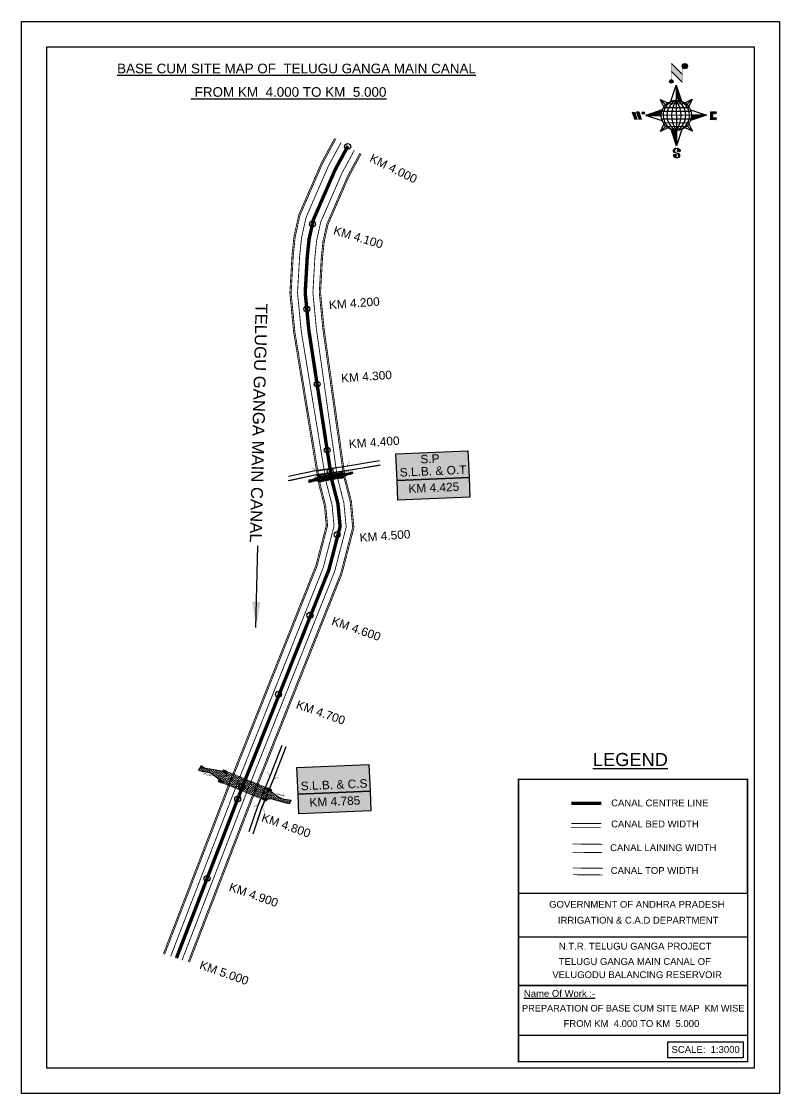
# Model space of a CAD drawing. Header units: inches. Extents: x 254958 to 255849, y 1736901 to 1738161.
import ezdxf

# ---------------------------------------------------------------- set-up
doc = ezdxf.new("R2010")
doc.units = ezdxf.units.IN
doc.header["$MEASUREMENT"] = 0
doc.header["$PDMODE"] = 32
doc.header["$PDSIZE"] = 7
doc.linetypes.add('ACAD_ISO02W100', pattern=[15, 12, -3])
for name, color, linetype in [('AQUADUCT', 1, 'Continuous'), ('bed with', 5, 'Continuous'), ('bord', 1, 'Continuous'), ('cahnige', 7, 'Continuous'), ('canal', 1, 'Continuous'), ('CARTTRACK', 30, 'ACAD_ISO02W100'), ('chainage', 7, 'Continuous'), ('FRAME 025', 7, 'Continuous'), ('laying', 4, 'Continuous'), ('lining', 4, 'Continuous'), ('ROAD', 6, 'Continuous'), ('SLB', 11, 'Continuous'), ('STREAM', 4, 'Continuous'), ('Stu coo', 3, 'Continuous'), ('TEXT', 7, 'Continuous'), ('top of bund', 1, 'Continuous'), ('UT', 173, 'ACAD_ISO02W100'), ('V', 6, 'Continuous'), ('ZSTU', 7, 'Continuous')]:
    doc.layers.add(name, color=color, linetype=linetype)
doc.styles.add('5mm', font='times.ttf', dxfattribs={"height": 3})
doc.styles.get("Standard").update_dxf_attribs({"font": 'arial.ttf'})
doc.dimstyles.get("Standard").update_dxf_attribs({"dimtxt": 0.18, "dimasz": 0.18, "dimexe": 0.18, "dimexo": 0.0625, "dimgap": 0.09, "dimtad": 0, "dimtih": 1, "dimtoh": 1, "dimdec": 4, "dimzin": 0, "dimdsep": 46, "dimtxsty": 'Standard', "dimcen": 0.09, "dimadec": 0, "dimazin": 0, "dimtfac": 1, "dimtdec": 4, "dimtofl": 0, "dimtmove": 0, "dimatfit": 3, "dimfxl": 0, "dimtolj": 1, "dimtzin": 0, "dimarcsym": 0})
pattern_1 = [(228.0128, (-362214.3310220317, -1526288.492507028), (-7.999998232158162, -9.000001341607247), [0.134536, -13.319088]), (184.9697, (-362214.4210220316, -1526288.592507028), (12.00000105151764, 0.9999913070070519), [0.230868, -22.855925]), (132.5104, (-362214.6510220316, -1526288.612507028), (9.999990718346812, -11.0000086738712), [0.162788, -16.116032]), (267.2737, (-362215.0410220316, -1526288.862507028), (0.9999960177271904, 20.00000029497347), [0.210238, -20.813558]), (292.8337, (-362215.0510220316, -1526289.072507028), (-5.00000990543714, 11.99999641177778), [0.206155, -20.409373]), (357.2737, (-362214.9710220316, -1526289.262507028), (-20.00000029497347, 0.9999960177271915), [0.210238, -20.813558]), (37.6942, (-362214.7610220317, -1526289.272507028), (-13.00000734561798, -9.99999040516053), [0.278029, -27.524849]), (72.2553, (-362214.5410220316, -1526289.102507028), (7.000010762705409, 21.99999623123919), [0.262488, -25.986321]), (121.4296, (-362214.4610220316, -1526288.852507028), (-8.000008234176365, 12.99999503649257), [0.21095, -20.884073]), (175.2364, (-362214.5710220317, -1526288.672507028), (11.00000094631958, -0.9999915326612605), [0.2408319999999999, -11.80076299999999]), (222.3974, (-362214.8110220316, -1526288.652507028), (-12.00000735107323, -10.99999208201412), [0.311448, -30.833375]), (138.8141, (-362214.0510220316, -1526288.872507028), (-7.000002946805715, 5.999997313342756), [0.106301, -10.523844]), (171.4692, (-362214.1310220317, -1526288.802507028), (12.99999828481513, -2.00000791003979), [0.2022369999999999, -20.02151099999998]), (225, (-362214.3310220317, -1526288.772507028), (-1.110223024625157e-16, -1.000000309448952), [0.141421, -1.272792]), (203.1986, (-362214.4010220316, -1526288.652507028), (4.999999730667075, 2.000001325264854), [0.076158, -7.539615]), (291.8014, (-362214.4710220316, -1526288.682507028), (-0.9999999105006487, 3.00000027301077), [0.107703, -5.277462]), (30.9638, (-362214.4310220316, -1526288.782507028), (2.999998022287998, 2.000002483540733), [0.1749289999999999, -5.656022999999996]), (161.5651, (-362214.2810220316, -1526288.692507028), (2.000000434592962, -0.9999984032227077), [0.126491, -3.035787]), (16.38950000000001, (-362215.0510220316, -1526288.682507028), (10.00000219841196, 2.99999270981797), [0.1772, -17.542845]), (70.3462, (-362214.8810220317, -1526288.632507028), (-3.999995247371745, -11.00000213560622), [0.148661, -14.717408]), (293.1986, (-362214.2810220316, -1526288.492507028), (-2.000001325264854, 4.999999730667075), [0.152315, -7.463458]), (343.6105, (-362214.2210220316, -1526288.632507028), (-10.00000219841196, 2.999992709817974), [0.1771999999999999, -17.54284499999998]), (339.444, (-362215.0510220316, -1526289.302507028), (-5.000001844542423, 1.999995996421584), [0.17088, -8.373124]), (294.7751, (-362214.8910220317, -1526289.362507028), (-4.99999218924517, 11.00000342183912), [0.1431779999999999, -14.17464299999999]), (66.80140000000002, (-362214.2710220316, -1526289.492507028), (2.000001325264855, 4.999999730667075), [0.152315, -7.463458]), (17.35400000000001, (-362214.2110220316, -1526289.352507028), (-13.00000201909683, -3.999994502259118), [0.167631, -16.59542399999999]), (69.444, (-362214.7610220317, -1526289.492507028), (-1.999995996421587, -5.000001844542422), [0.08544, -8.458563999999999]), (101.3098999999999, (-362214.3310220317, -1526289.492507028), (-0.9999976321616053, 4.000000752230952), [0.05098999999999999, -5.048028999999998]), (165.9638, (-362214.3410220316, -1526289.442507028), (3.00000054598974, -0.9999980573612457), [0.206155, -3.91695]), (186.009, (-362214.5410220316, -1526289.392507028), (9.99999975090604, 0.9999993174818415), [0.19105, -18.913923]), (303.6901, (-362214.4310220316, -1526288.872507028), (-1.000001334507191, 1.99999955777116), [0.144222, -3.461329]), (353.1572, (-362214.3510220316, -1526288.992507028), (16.99999936547855, -2.000007997924761), [0.251794, -24.927563]), (60.94540000000001, (-362214.1010220316, -1526289.022507028), (-4.000000027199279, -7.000000384569686), [0.102956, -10.192674]), (90, (-362214.0510220316, -1526288.932507028), (-0.9999999999999999, 1), [0.06, -0.94]), (120.2564, (-362214.5610220316, -1526289.362507028), (3.999994886802694, -7.000002455854734), [0.138924, -13.75352]), (48.01279999999999, (-362214.6310220317, -1526289.242507028), (7.99999823215816, 9.000001341607248), [0.269072, -13.184552]), (0, (-362214.4510220317, -1526289.042507028), (1, 1), [0.26, -0.74]), (325.3048, (-362214.1910220316, -1526289.042507028), (-9.999994258987526, 7.000008609594458), [0.158114, -15.653274]), (254.0546, (-362214.0610220316, -1526289.132507028), (-0.9999998892963811, -4.000000126652151), [0.145602, -7.134508]), (207.646, (-362214.1010220316, -1526289.272507028), (-18.99999580717959, -10.00000771316918), [0.237065, -23.469474]), (175.4261, (-362214.3110220316, -1526289.382507028), (-13.00000055831213, 0.999994801161084), [0.2507989999999997, -24.82907399999998])]
pattern_2 = [(0, (-362215.0510220316, -1526289.492507028), (1.25, 1.25), [1.25, -1.25])]
pattern_3 = [(228.0128, (-362243.1753484617, -1526336.432974194), (-7.999998232158162, -9.000001341607247), [0.134536, -13.319088]), (184.9697, (-362243.2653484617, -1526336.532974194), (12.00000105151764, 0.9999913070070519), [0.230868, -22.855925]), (132.5104, (-362243.4953484617, -1526336.552974194), (9.999990718346812, -11.0000086738712), [0.162788, -16.116032]), (267.2737, (-362243.8853484617, -1526336.802974194), (0.9999960177271904, 20.00000029497347), [0.210238, -20.813558]), (292.8337, (-362243.8953484617, -1526337.012974194), (-5.00000990543714, 11.99999641177778), [0.206155, -20.409373]), (357.2737, (-362243.8153484617, -1526337.202974194), (-20.00000029497347, 0.9999960177271915), [0.210238, -20.813558]), (37.6942, (-362243.6053484617, -1526337.212974194), (-13.00000734561798, -9.99999040516053), [0.278029, -27.524849]), (72.2553, (-362243.3853484617, -1526337.042974194), (7.000010762705409, 21.99999623123919), [0.262488, -25.986321]), (121.4296, (-362243.3053484617, -1526336.792974194), (-8.000008234176365, 12.99999503649257), [0.21095, -20.884073]), (175.2364, (-362243.4153484617, -1526336.612974194), (11.00000094631958, -0.9999915326612605), [0.2408319999999999, -11.80076299999999]), (222.3974, (-362243.6553484617, -1526336.592974194), (-12.00000735107323, -10.99999208201412), [0.311448, -30.833375]), (138.8141, (-362242.8953484617, -1526336.812974194), (-7.000002946805715, 5.999997313342756), [0.106301, -10.523844]), (171.4692, (-362242.9753484617, -1526336.742974194), (12.99999828481513, -2.00000791003979), [0.2022369999999998, -20.02151099999998]), (225, (-362243.1753484617, -1526336.712974194), (-1.110223024625157e-16, -1.000000309448952), [0.141421, -1.272792]), (203.1986, (-362243.2453484617, -1526336.592974194), (4.999999730667075, 2.000001325264854), [0.076158, -7.539615]), (291.8014, (-362243.3153484617, -1526336.622974194), (-0.9999999105006487, 3.00000027301077), [0.107703, -5.277462]), (30.9638, (-362243.2753484617, -1526336.722974194), (2.999998022287998, 2.000002483540733), [0.1749289999999998, -5.656022999999995]), (161.5651, (-362243.1253484617, -1526336.632974194), (2.000000434592962, -0.9999984032227077), [0.126491, -3.035787]), (16.38950000000001, (-362243.8953484617, -1526336.622974194), (10.00000219841196, 2.99999270981797), [0.1772, -17.542845]), (70.3462, (-362243.7253484617, -1526336.572974194), (-3.999995247371745, -11.00000213560622), [0.148661, -14.717408]), (293.1986, (-362243.1253484617, -1526336.432974194), (-2.000001325264854, 4.999999730667075), [0.152315, -7.463458]), (343.6105, (-362243.0653484617, -1526336.572974194), (-10.00000219841196, 2.999992709817974), [0.1771999999999998, -17.54284499999998]), (339.444, (-362243.8953484617, -1526337.242974194), (-5.000001844542423, 1.999995996421584), [0.17088, -8.373124]), (294.7751, (-362243.7353484617, -1526337.302974194), (-4.99999218924517, 11.00000342183912), [0.1431779999999998, -14.17464299999999]), (66.80140000000002, (-362243.1153484617, -1526337.432974194), (2.000001325264855, 4.999999730667075), [0.152315, -7.463458]), (17.35400000000001, (-362243.0553484617, -1526337.292974194), (-13.00000201909683, -3.999994502259118), [0.167631, -16.59542399999999]), (69.444, (-362243.6053484617, -1526337.432974194), (-1.999995996421587, -5.000001844542422), [0.08544, -8.458563999999999]), (101.3098999999999, (-362243.1753484617, -1526337.432974194), (-0.9999976321616053, 4.000000752230952), [0.05098999999999998, -5.048028999999997]), (165.9638, (-362243.1853484617, -1526337.382974194), (3.00000054598974, -0.9999980573612457), [0.206155, -3.91695]), (186.009, (-362243.3853484617, -1526337.332974194), (9.99999975090604, 0.9999993174818415), [0.19105, -18.913923]), (303.6901, (-362243.2753484617, -1526336.812974194), (-1.000001334507191, 1.99999955777116), [0.144222, -3.461329]), (353.1572, (-362243.1953484617, -1526336.932974194), (16.99999936547855, -2.000007997924761), [0.251794, -24.927563]), (60.94540000000001, (-362242.9453484617, -1526336.962974194), (-4.000000027199279, -7.000000384569686), [0.102956, -10.192674]), (90, (-362242.8953484617, -1526336.872974194), (-0.9999999999999999, 1), [0.06, -0.94]), (120.2564, (-362243.4053484617, -1526337.302974194), (3.999994886802694, -7.000002455854734), [0.138924, -13.75352]), (48.01279999999999, (-362243.4753484617, -1526337.182974194), (7.99999823215816, 9.000001341607248), [0.269072, -13.184552]), (0, (-362243.2953484617, -1526336.982974194), (1, 1), [0.26, -0.74]), (325.3048, (-362243.0353484617, -1526336.982974194), (-9.999994258987526, 7.000008609594458), [0.158114, -15.653274]), (254.0546, (-362242.9053484617, -1526337.072974194), (-0.9999998892963811, -4.000000126652151), [0.145602, -7.134508]), (207.646, (-362242.9453484617, -1526337.212974194), (-18.99999580717959, -10.00000771316918), [0.237065, -23.469474]), (175.4261, (-362243.1553484617, -1526337.322974194), (-13.00000055831213, 0.999994801161084), [0.2507989999999997, -24.82907399999998])]
pattern_4 = [(267.2971131487395, (-8720374.9383359, 50637915.13839893), (10.53672553373347, -0.4974314379093613), [])]
pattern_5 = [(357.2971131487395, (-8720374.9383359, 50637915.13839893), (0.4974314379093601, 10.53672553373348), [])]

# ---------------------------------------------------------------- blocks, each defined once
blk = doc.blocks.new('FGDFGDFG6YURT')
at = {"layer": 'ROAD', "color": 1, "linetype": 'Continuous', "lineweight": 25}
for points in [[(386103.5284786596, 1482907.418250796, 0), (386134.4943898718, 1482913.048692988, 0), (386162.3338302057, 1482917.432879298, 0), (386187.03831635, 1482923.149040827, 0)], [(386104.349895274, 1482907.665549859, 0), (386135.2697901193, 1482913.287625029, 0), (386163.2020570702, 1482917.686429777, 0), (386188.0436620642, 1482923.434318075, 0)], [(386104.2356023123, 1482903.529261708, 0), (386135.1554971575, 1482909.151336877, 0), (386163.0877641085, 1482913.550141626, 0), (386187.9293691025, 1482919.298029924, 0)]]:
    blk.add_polyline3d(points, dxfattribs=at)
at = {"layer": 'SLB'}
for points, const_width in [([(386161.8187230226, 1482917.900765421), (386162.1664906862, 1482917.940232523), (386164.805117545, 1482921.997725382)], 0.2999999999999999), ([(386134.5918138346, 1482913.396780385), (386134.2422434629, 1482913.414116911), (386130.6310287907, 1482916.63665141)], 0.2999999999999999), ([(386134.5918138346, 1482913.396780385), (386148.2388681522, 1482915.445660189), (386161.8187230226, 1482917.900765421)], 0.4999999999999999), ([(386161.8783264555, 1482914.051226821), (386148.298471585, 1482911.59612159), (386134.7979053175, 1482908.736976533)], 0.4999999999999999), ([(386161.9926194173, 1482918.187514973), (386148.4127645467, 1482915.732409741), (386134.9121982792, 1482912.873264684)], 0.4999999999999999), ([(386161.8783264555, 1482914.051226821), (386162.2282584353, 1482914.044326869), (386165.9340047213, 1482910.930961412)], 0.2999999999999999), ([(386134.7979053175, 1482908.736976533), (386134.4514698859, 1482908.687151922), (386131.9350661394, 1482904.552746017)], 0.2999999999999999)]:
    blk.add_lwpolyline(points, dxfattribs=dict(at, const_width=const_width))
blk = doc.blocks.new('A$C377B10CC')
at = {"layer": 'STREAM'}
h = blk.add_hatch(dxfattribs=at)
h.set_pattern_fill('DASH', color=256, scale=10, style=0)
h.set_pattern_definition(pattern_2)
h.paths.add_polyline_path([(-21.08494824264198, 10.39821502007544), (-19.27474394725869, 14.9729934823699), (-16.18663339636989, 21.24998857849248), (-13.84395335207229, 26.14394057728347), (-11.82073506258894, 30.82506799115799), (-15.86717164155561, 33.27204399043694), (-17.46448041551048, 29.0164390646387), (-18.42280644358834, 24.86724643129855), (-21.40440999745624, 19.97332610306328), (-25.23789181862958, 15.71772117726505), (-29.9438456458156, 11.73286320897751), (-32.55258794897789, 7.397025274472546), (-28.05102203169388, 4.507492972305098), (-23.61509535066327, 1.521298239562105), (-21.08650298323482, 5.72392365569249)])
h = blk.add_hatch(dxfattribs=at)
h.set_pattern_fill('DASH', color=256, scale=10, style=0)
h.set_pattern_definition(pattern_2)
h.paths.add_polyline_path([(-60.19243563445735, -34.66217618575828), (-53.98690071125707, -38.64547753962713), (-47.9096301992253, -42.73659862830805), (-22.26358327601338, -0.1118046867195504), (-28.38064794772072, 4.006105192238503), (-34.54584827913632, 7.963515976456129)])
h = blk.add_hatch(dxfattribs=at)
h.set_pattern_fill('DASH', color=256, scale=10, style=0)
h.set_pattern_definition(pattern_2)
h.paths.add_polyline_path([(-57.74663512443659, -50.484279576689), (-52.45942178077529, -46.41916892677546), (-49.88059994621258, -42.13306005246427), (-54.31652662728474, -39.14686531969357), (-58.81809254456867, -36.25733301752601), (-61.3969143789727, -40.54344189167021), (-63.59385741560255, -47.48107765731402), (-64.76519743772232, -50.56640072958572), (-67.96923356887419, -60.27215190371499), (-69.88594486127842, -62.93188914703207), (-71.69620839302661, -64.63413745141588), (-67.43681705632478, -68.35777592635714), (-64.88112301792717, -63.03830143949018), (-63.28387348033723, -57.93158819666134), (-61.89957870042419, -54.84626512438989), (-59.45039165910562, -52.18652788107279)])
at = {"layer": 'UT', "ltscale": 0.2}
h = blk.add_hatch(dxfattribs=at)
h.set_pattern_fill('GRAVEL', color=256, style=0)
h.set_pattern_definition(pattern_1)
h.paths.add_polyline_path([(-34.2363896589959, 8.477849041344596), (-32.55258794897789, 7.397025274472544), (-29.9438456458156, 11.73286320897751), (-31.65756782452809, 12.7639579155948)])
h = blk.add_hatch(dxfattribs=at)
h.set_pattern_fill('GRAVEL', color=256, style=0)
h.set_pattern_definition(pattern_1)
h.paths.add_polyline_path([(-23.61509535066326, 1.521298239562115), (-21.95385443983832, 0.4029774884693321), (-19.37278080452233, 4.692828949075191), (-21.08650298323482, 5.723923655692487)])
h = blk.add_hatch(dxfattribs=at)
h.set_pattern_fill('GRAVEL', color=256, style=0)
h.set_pattern_definition(pattern_3)
h.paths.add_polyline_path([(-58.81809254409745, -36.25733301672153), (-60.50189425464487, -35.17650925088674), (-63.08071608917089, -39.46261812490411), (-61.39691437908914, -40.54344189190306)])
h = blk.add_hatch(dxfattribs=at)
h.set_pattern_fill('GRAVEL', color=256, style=0)
h.set_pattern_definition(pattern_3)
h.paths.add_polyline_path([(-48.21710723458091, -43.24763821694069), (-49.9308294133516, -42.21654351055622), (-52.45942178071709, -46.41916892677546), (-50.7981808698969, -47.53748967801221)])
at = {"layer": 'STREAM'}
for points in [[(-29.9438456458156, 11.73286320897751), (-25.23789181862958, 15.71772117726505), (-21.40440999745624, 19.9733261030633), (-18.42280644358834, 24.86724643129855), (-17.46448041551048, 29.01643906463869), (-15.86717164155561, 33.27204399043694), (-11.82073506258894, 30.82506799115799), (-13.84395335207228, 26.1439405772835), (-16.18663339636987, 21.24998857849278), (-19.27474394725868, 14.97299348236993), (-21.08494824264199, 10.39821502007544), (-21.08650298323482, 5.723923655692488)], [(-61.39691437897272, -40.54344189167023), (-63.59385741560254, -47.48107765731402), (-64.76519743772224, -50.56640072958544), (-67.96923356887419, -60.27215190371498), (-69.8859448612784, -62.93188914703205), (-71.69620839302661, -64.63413745141588), (-67.4368170563248, -68.35777592635714), (-64.88112301792717, -63.03830143949017), (-63.28387348033721, -57.93158819666132), (-61.89957870042417, -54.8462651243899), (-59.45039165910566, -52.18652788107283), (-57.74663512443658, -50.484279576689), (-52.4594217807753, -46.41916892677546)]]:
    blk.add_lwpolyline(points, dxfattribs=at)
at = {"layer": 'UT', "ltscale": 0.2, "const_width": 0.5}
for points in [[(-34.2363896589959, 8.477849041344598), (-31.65756782452809, 12.7639579155948)], [(-31.65756782452809, 12.7639579155948), (-29.9438456458156, 11.73286320897751)], [(-60.50189425458666, -35.17650925065391), (-34.54584827914368, 7.963515976443887)], [(-48.21935903542908, -43.25138080352917), (-22.26358327601338, -0.1118046867195517)], [(-34.5605003585224, 7.972921071806923), (-28.38064794772072, 4.006105192238465), (-22.26358327601338, -0.1118046867195517)], [(-34.2363896589959, 8.477849041344598), (-28.05102203169372, 4.507492972305045), (-21.95385443983832, 0.4029774884693325)], [(-32.55258794891415, 7.397025274578482), (-29.9438456458156, 11.73286320897751)], [(-23.61509535071673, 1.521298239473253), (-21.08650298323482, 5.723923655692488)], [(-22.26358327601338, -0.1118046867195517), (-21.95385443983832, 0.4029774884693325)], [(-21.95385443983832, 0.4029774884693325), (-19.37278080452234, 4.692828949075192)], [(-21.08650298323482, 5.723923655692488), (-19.37278080452234, 4.692828949075192)], [(-63.08071608905448, -39.46261812490411), (-60.50189425458666, -35.17650925065391)], [(-61.39691437897272, -40.54344189167023), (-58.81809254450491, -36.25733301742002)], [(-60.50189425458666, -35.17650925065391), (-54.31652662728447, -39.14686531969346), (-48.21935903542908, -43.25138080352917)], [(-60.17778355506016, -34.67158128111623), (-53.98690071125748, -38.64547753962688), (-47.8842965469812, -42.75365283689462)], [(-63.08071608905448, -39.46261812490411), (-61.39691437897272, -40.54344189167023)], [(-52.4594217807753, -46.41916892677546), (-49.88059994624928, -42.13306005252525)], [(-52.4594217807753, -46.41916892677546), (-50.7981808698969, -47.53748967777938)], [(-50.7981808698969, -47.53748967777938), (-48.21710723458091, -43.24763821717352)]]:
    blk.add_lwpolyline(points, dxfattribs=at)
at = {"layer": 'cahnige', "style": '5mm'}
for p in [(-24.70947435131529, 16.98236319143325), (-60.9109538581688, -63.65351491281763)]:
    blk.add_text('Stream', height=2.5, rotation=71.17434464616717, dxfattribs=at).set_placement(p)
blk = doc.blocks.new('*X4')
at = {"color": 0, "linetype": 'Continuous'}
for p, q in [((6321.563175437702, 239.2074203663178), (6322.581924588794, 240.2261695174094)), ((6321.571094283617, 239.3921159075293), (6322.524536642279, 240.3455582661906)), ((6321.579013129532, 239.5768114487408), (6322.467148695763, 240.4649470149719)), ((6321.586931975447, 239.7615069899523), (6322.409760749248, 240.5843357637531)), ((6321.594850821361, 239.9462025311638), (6322.352372802732, 240.7037245125344)), ((6321.602769667276, 240.1308980723753), (6322.294984856217, 240.8231132613157)), ((6321.610688513191, 240.3155936135868), (6322.322610836808, 241.0275159372032)), ((6321.618607359106, 240.5002891547983), (6322.339575221931, 241.2212570176224)), ((6321.670405508729, 239.1378737420482), (6322.639312535309, 240.1067807686281)), ((6321.756101028845, 239.046792566867), (6322.694551492757, 239.9852430307802)), ((6321.767025283511, 240.8254837745006), (6322.356539607053, 241.4149980980416)), ((6321.841796548961, 238.9557113916858), (6322.784401525116, 239.8983163678416)), ((6321.927492069076, 238.8646302165046), (6322.874251557474, 239.8113897049031)), ((6322.013187589191, 238.7735490413234), (6322.964101589832, 239.7244630419646)), ((6322.075863133939, 241.3110983202248), (6322.373503992176, 241.6087391784607)), ((6322.098883109306, 238.6824678661422), (6323.053951622191, 239.637536379026)), ((6322.184578629423, 238.591386690961), (6323.143801654548, 239.5506097160875)), ((6322.270274149538, 238.5003055157798), (6323.233651686906, 239.463683053149)), ((6322.405772691616, 238.4590273625623), (6323.316199320379, 239.3694539913255)), ((6322.536564177177, 238.4130421528257), (6323.436926723143, 239.3134046987925)), ((6322.667355662737, 238.3670569430892), (6323.557654125907, 239.2573554062594)), ((6322.798147148297, 238.3210717333527), (6323.67838152867, 239.2013061137264)), ((6322.928938633857, 238.2750865236161), (6323.799108931434, 239.1452568211934)), ((6323.059730119417, 238.2291013138795), (6323.919836334197, 239.0892075286604)), ((6323.190521604977, 238.183116104143), (6324.040563736961, 239.0331582361274)), ((6323.334898284248, 238.1507160881169), (6324.161291139725, 238.9771089435944)), ((6323.500484499982, 238.1395256085544), (6324.282018542488, 238.9210596510615)), ((6323.666070715716, 238.1283351289918), (6324.389078986148, 238.8513433994243)), ((6323.83165693145, 238.1171446494292), (6324.558435473549, 238.8439231915289)), ((6324.097210919775, 238.2059219424567), (6324.727791960951, 238.8365029836336)), ((6324.341779298861, 238.2737136262468), (6324.897148448353, 238.8290827757383)), ((6324.586347677948, 238.341505310037), (6325.066504935754, 238.821662567843)), ((6324.830916057034, 238.4092969938271), (6325.235861423155, 238.8142423599477)), ((6325.075484436121, 238.4770886776172), (6325.405217910557, 238.8068221520524)), ((6325.401209342145, 238.6260368883443), (6325.574574397958, 238.7994019441571))]:
    blk.add_line(p, q, dxfattribs=at)
blk = doc.blocks.new('*X3')
at = {"color": 0, "linetype": 'Continuous'}
for p, q in [((6324.425409812192, 240.3018877878409), (6324.530098087213, 240.4065760628617)), ((6324.560821561592, 240.2605228419445), (6324.762767368324, 240.4624686486762)), ((6324.696233310992, 240.2191578960481), (6324.995436649435, 240.5183612344908)), ((6324.831645060392, 240.1777929501517), (6325.228105930546, 240.5742538203053)), ((6324.967056809793, 240.1364280042552), (6325.451206401633, 240.6205775960956)), ((6325.102468559193, 240.0950630583588), (6325.626700194168, 240.619294693334)), ((6325.231508829004, 240.0473266328736), (6325.802193986703, 240.6180117905725)), ((6325.335045025791, 239.9740861343645), (6325.976788801136, 240.6158299097086)), ((6325.438581222579, 239.9008456358553), (6326.100204563527, 240.5624689768027)), ((6325.542117419366, 239.8276051373462), (6326.223620325917, 240.5091080438968)), ((6325.645653616154, 239.754364638837), (6326.347036088308, 240.455747110991)), ((6325.749189812941, 239.6811241403279), (6326.470451850699, 240.4023861780851)), ((6325.852726009729, 239.6078836418188), (6326.593867613089, 240.3490252451792)), ((6325.951486090436, 239.5298670272285), (6326.71728337548, 240.2956643122733)), ((6326.036566250415, 239.4381704919113), (6326.840699137871, 240.2423033793674)), ((6326.121646410395, 239.346473956594), (6326.964114900262, 240.1889424464615)), ((6326.206726570374, 239.2547774212767), (6327.055858370612, 240.1039092215148)), ((6326.291806730354, 239.1630808859595), (6327.135785134496, 240.0070592901021)), ((6326.376886890333, 239.0713843506422), (6327.21571189838, 239.9102093586895)), ((6326.461967050313, 238.9796878153249), (6327.295638662264, 239.8133594272769)), ((6326.547047210292, 238.8879912800077), (6327.375565426148, 239.7165094958642)), ((6326.632127370272, 238.7962947446904), (6327.455492190032, 239.6196595644516)), ((6326.717207530251, 238.7045982093731), (6327.535418953916, 239.5228096330389)), ((6326.788410008449, 236.4777036487165), (6327.354219516036, 237.0435131563033)), ((6326.792225928501, 238.6028399123283), (6327.6153457178, 239.4259597016263)), ((6326.838137672734, 238.4719749612643), (6327.695272481684, 239.3291097702136)), ((6326.884049416966, 238.3411100102004), (6327.775199245568, 239.2322598388009)), ((6326.916746160023, 236.7828164955863), (6327.582476853365, 237.4485471889285)), ((6326.9299611612, 238.2102450591364), (6327.853734496604, 239.1340183945408)), ((6326.975872905432, 238.0793801080725), (6327.849127438164, 238.952634640804)), ((6327.003134980726, 237.9298654880686), (6327.844520379724, 238.7712508870673)), ((6327.012515933215, 237.7624697452613), (6327.839913321284, 238.5898671333306)), ((6327.021896885704, 237.5950740024541), (6327.835306262844, 238.4084833795939)), ((6327.031277838193, 237.4276782596467), (6327.830699204404, 238.2270996258572)), ((6327.040658790683, 237.2602825168395), (6327.826092145964, 238.0457158721205)), ((6327.045082311595, 237.087929342456), (6327.810734190693, 237.8535812215537))]:
    blk.add_line(p, q, dxfattribs=at)
blk = doc.blocks.new('H')
at = {"layer": 'bord', "extrusion": (0.0004278845142637609, 0.00479197890903182, 0.9999884268595202)}
h = blk.add_hatch(dxfattribs=at)
h.set_pattern_fill('LINE', color=8, scale=84.38768555040302, angle=-2.702886851260515, style=0)
h.set_pattern_definition(pattern_5)
h.paths.add_polyline_path([(-492.4668010775931, 785.5898788240738, -0.090992046448718), (-447.9625593584497, 775.2324968557805), (-486.4976985411486, 912.0312741750386)])
h = blk.add_hatch(dxfattribs=at)
h.set_pattern_fill('LINE', color=8, scale=84.38768555040302, angle=-92.70288685126052, style=0)
h.set_pattern_definition(pattern_4)
h.paths.add_polyline_path([(-624.8772989658173, 665.1175860036165, -0.09099204644210665), (-614.5199170010164, 709.6218277204316), (-751.3186943142209, 671.0866885515861)])
h = blk.add_hatch(dxfattribs=at)
h.set_pattern_fill('LINE', color=8, scale=84.38768555040302, angle=-92.70288685126052, style=0)
h.set_pattern_definition(pattern_4)
h.paths.add_polyline_path([(-245.5531129193259, 647.210278397426), (-371.9945082624909, 653.17938094493, -0.09099204644878103), (-382.3518902289215, 608.6751392250881)])
h = blk.add_hatch(dxfattribs=at)
h.set_pattern_fill('LINE', color=8, scale=84.38768555040302, angle=-2.702886851260515, style=0)
h.set_pattern_definition(pattern_5)
h.paths.add_polyline_path([(-504.4050061509479, 532.7070881242398, -0.090992046448718), (-548.909247870557, 543.064470092766), (-510.3741086877417, 406.2656927765347)])
at = {"layer": 'bord', "extrusion": (0.0004278845142637604, 0.00479197890903182, 0.9999884268595203)}
for p, q in [((-516.2384251924814, 1087.08582315594, -1217.145331720205), (-431.5311611755169, 993.9857607749291, -1216.735438367611)), ((-519.3860571105615, 1020.408509141766, -1216.824464901347), (-434.678793075087, 927.3084467682056, -1216.414571548796)), ((-538.2690597721958, 773.6536562892143, -1215.633927328097), (-487.0181812191731, 906.212239655666, -1216.291082326422)), ((-487.0181812191731, 906.212239655666, -1216.291082326422), (-492.9870239489828, 779.7722960542887, -1215.682623766277)), ((-487.0181812191731, 906.212239655666, -1216.291082326422), (-448.4827650671941, 769.4150330077391, -1215.652034309381)), ((-626.736305744329, 793.7732813858893, -1215.692487060367), (-566.811349663476, 760.1895317081362, -1215.557193835181)), ((-626.736305744329, 793.7732813858893, -1215.692487060367), (-584.1428260545363, 746.9596384149045, -1215.486379775655)), ((-598.946746484784, 730.9517588270828, -1215.4033350249), (-626.736305744329, 793.7732813858893, -1215.692487060367)), ((-421.3357812265749, 753.3219341966324, -1215.586531535218), (-358.5136001041974, 781.1110481221694, -1215.746578873753)), ((-358.5136001041974, 781.1110481221694, -1215.746578873753), (-405.3276889660046, 738.5181495659053, -1215.522440984547)), ((-358.5136001041974, 781.1110481221694, -1215.746578873753), (-392.0976094479556, 721.1868434431963, -1215.445049781629)), ((-864.6667208376457, 700.9117660832126, -1215.145683569252), (-846.8602190883248, 637.7003116968554, -1214.850391321915)), ((-846.885899517627, 700.0723706756253, -1215.149269383754), (-829.079397758178, 636.8609162860084, -1214.853977136408)), ((-829.1050781964441, 699.2329752675723, -1215.152855198257), (-811.2985764592304, 636.0215208844747, -1214.857562950931)), ((-829.1050781964441, 699.2329752675723, -1215.152855198257), (-811.3242568973801, 698.393579858588, -1215.156441012743)), ((-811.3242568973801, 698.393579858588, -1215.156441012743), (-793.5177551378147, 635.1821254740935, -1214.861148765422)), ((-751.8386587080895, 665.2704204607289, -1215.023166955395), (-615.0399729244527, 703.8051171880215, -1215.266361263119)), ((-751.8386587080895, 665.2704204607289, -1215.023166955395), (-625.3972626964678, 659.3013864478562, -1215.048666080719)), ((-619.2784603905748, 614.0198538512923, -1214.834293591338), (-751.8386587080895, 665.2704204607289, -1215.023166955395)), ((-246.0730746499612, 641.3942844460253, -1215.12516345687), (-382.8717604242847, 602.859587718267, -1214.881969149149)), ((-378.6332729603746, 692.6448510554619, -1215.314036820931), (-246.0730746499612, 641.3942844460253, -1215.12516345687)), ((-372.5144706616993, 647.363318458898, -1215.099664331546), (-246.0730746499612, 641.3942844460253, -1215.12516345687)), ((-213.4791469212505, 669.2951450282708, -1215.272811938016), (-216.710715676134, 600.8397693103179, -1214.943388670676)), ((-197.1518122339039, 599.9164343632292, -1214.947333066632), (-193.9202434780891, 668.3718100786209, -1215.276756333961)), ((-639.398133254319, 525.5536567845847, -1214.401751538512), (-605.8141239105607, 585.4778614635579, -1214.703280630637)), ((-639.398133254319, 525.5536567845847, -1214.401751538512), (-592.5840443923953, 568.1465553403832, -1214.625889427719)), ((-576.5759521321743, 553.3427707091905, -1214.561798877043), (-639.398133254319, 525.5536567845847, -1214.401751538512)), ((-510.8935521394596, 400.4524652508553, -1213.857248085843), (-549.4289682914387, 537.2496718976181, -1214.496296102879)), ((-371.1754276144202, 512.8914235194679, -1214.455843351893), (-431.1003836950404, 546.475173198618, -1214.591136577086)), ((-371.1754276144202, 512.8914235194679, -1214.455843351893), (-413.7689073036308, 559.7050664918497, -1214.661950636613)), ((-398.9649868734996, 575.7129460782744, -1214.74499538736), (-371.1754276144202, 512.8914235194679, -1214.455843351893)), ((-459.6426735860878, 533.0110486173071, -1214.514403084168), (-510.8935521394596, 400.4524652508553, -1213.857248085843)), ((-504.9247094094171, 526.8924088519998, -1214.465706645989), (-510.8935521394596, 400.4524652508553, -1213.857248085843))]:
    blk.add_line(p, q, dxfattribs=at)
at = {"layer": 'bord', "color": 8, "linetype": 'ByBlock', "extrusion": (0.0004278845142637604, 0.00479197890903182, 0.9999884268595203)}
for p, q in [((-386.4701403837535, 711.3830894059502, -1215.400477790083), (-605.4730712235323, 721.7215742594562, -1215.35631111762)), ((-410.8462962137419, 744.2142448802479, -1215.547375515144), (-578.1125475389999, 752.110393114388, -1215.51364266185)), ((-492.9872379411827, 779.772306161467, -1215.682623723144), (-504.9247094094171, 526.8924088519998, -1214.465706645989)), ((-372.5145726100891, 647.3634304928128, -1215.099664824794), (-625.3973747401615, 659.3012845208868, -1215.048665544341)), ((-378.0217974673142, 615.9429816137999, -1214.946740470406), (-622.87451776542, 627.5017590741627, -1214.897360629442)), ((-375.037429585529, 679.1629559395369, -1215.250969739694), (-619.8901498829364, 690.7217333998997, -1215.201589898729)), ((-392.4388761268347, 584.9431407540105, -1214.792019251512), (-611.441806967312, 595.2816256079823, -1214.747852579053)), ((-419.7993998112506, 554.5543218990788, -1214.634687707282), (-587.06565113744, 562.4504701336846, -1214.600954853988))]:
    blk.add_line(p, q, dxfattribs=at)
at = {"layer": 'bord', "extrusion": (0.0004278845142637604, 0.00479197890903182, 0.9999884268595203)}
for points, const_width, elevation in [([(-522.0131121619479, 959.550775259228), (-515.7175743466119, 1092.906934415961)], 1.60540055982536, -1212.142843617219), ([(-434.158262363472, 933.1277235058805), (-427.8627245295095, 1066.483882669366)], 1.60540055982536, -1212.142843617219), ([(-870.0736340994383, 707.00824508073), (-846.3658724653925, 705.889038352192)], 0.6421602239301444, -1212.142843617219), ([(-828.5594987093612, 642.6768581911618), (-855.2307305332708, 643.935965762368)], 0.6421602239301444, -1212.142843617219), ([(-828.5594987093612, 642.676858191162), (-820.953748198869, 677.9586989512691)], 0.6421602239301444, -1212.142843617223), ([(-810.7786774830411, 641.8374531447001), (-784.1074456587239, 640.5783455765209)], 0.6421602239301444, -1212.142843617222), ([(-792.9978562549747, 640.9980480956772), (-781.589230506466, 693.9208092413096)], 0.6421602239301444, -1212.142843617218), ([(-222.7385766651839, 675.5731321041832), (-173.8413183107752, 673.2647682324088)], 0.7063762463231584, -1212.142843617221), ([(-194.785239975681, 644.8497587676384), (-185.0057882997701, 644.3880859934699)], 0.7063762463231584, -1212.14284361722), ([(-177.0730277270245, 604.8086065300355), (-225.9702860934822, 607.1169704015771)], 0.7063762463231584, -1212.142843617222)]:
    blk.add_lwpolyline(points, dxfattribs=dict(at, const_width=const_width, elevation=elevation))
for points, const_width, elevation in [([(-413.6616245851993, 1073.140134249887, 1), (-397.6117714248124, 1057.729118476532, 1)], 22.25077962579039, -1212.14284361722), ([(-530.3419430367337, 949.5474510251247, 1), (-519.6420409089901, 939.2734405104861, 1)], 14.83385308386026, -1212.142843617223), ([(-775.9087905502321, 696.5833098740303, 1), (-769.4888492682775, 690.418903565154, 1)], 8.900311850316152, -1212.142843617216), ([(-177.8339587833615, 666.8757400336997, 1), (-170.7720233739972, 660.0948930920731, 1)], 9.790343035347762, -1212.142843617223), ([(-180.1423226412179, 617.9784816729323, 1), (-173.0803872516442, 611.1976347345654, 1)], 9.790343035347762, -1212.142843617219), ([(-489.8397168474219, 361.7280028313068, 1), (-498.0671858660056, 369.1142257457323, 1)], 11.05656073458609, -1212.142843617215), ([(-525.1949096693778, 321.5505605205689, 1), (-533.4223786795214, 328.9367834347616, 1)], 11.05656073458609, -1212.142843617218)]:
    blk.add_lwpolyline(points, format="xyb", close=True, dxfattribs=dict(at, const_width=const_width, elevation=elevation))
for points, elevation in [([(-537.0436544864716, 317.3909783906986), (-530.686771839954, 310.4778530870033), (-519.7848077441001, 306.8033377354246), (-504.8555995545785, 306.8996049665207), (-493.8614930827366, 309.9751672386152), (-486.3299612487816, 317.6739007300386), (-486.5193926708707, 325.7780890813514), (-490.6180678635317, 333.2605072774198), (-493.5031616341619, 336.2254691210802), (-502.816804350885, 340.8534958871466), (-522.4580017436219, 347.2728260433129), (-530.4257294404489, 351.5824209563287), (-533.6858260648524, 354.5525017987891), (-537.4013079778782, 362.629807892173), (-536.9549017110166, 373.3508360361672), (-530.0284934418471, 380.6827556172281), (-520.0052991440441, 384.0716307398478), (-503.5000552259427, 384.2213990291513), (-492.5323047870551, 379.8708521119993), (-487.1463343054379, 373.2710396641844)], -1212.142843617219), ([(-522.4539065143929, 347.5728294925347), (-526.1949835211592, 353.7751140225195), (-527.7518298353394, 360.6227161141025), (-527.9156661629893, 370.6019260344024), (-525.8991041315983, 375.4503632916039), (-521.3202371541029, 381.1640017041664), (-514.5251386848048, 384.3718976443916)], -1212.142843617221), ([(-504.8555995545785, 306.8996049665207), (-499.0047943263154, 312.3708361831504), (-496.9585419834797, 319.3942984564654), (-497.4612851235933, 326.5275708001649), (-501.2415295758961, 335.3559093211365), (-509.2361390522836, 343.1915685721062)], -1212.142843617219)]:
    blk.add_lwpolyline(points, dxfattribs=dict(at, elevation=elevation))
for centre, radius in [((-405.6366979898718, 1065.434626361347, -1212.142843617228), 22.25077962579068), ((-524.9919919744626, 944.4104457636145, -1212.142843617225), 14.83385308386045), ((-498.4359036135794, 659.1484834742021, -1212.142843617229), 126.5822129822759), ((-772.6988199003781, 693.5011067149355, -1212.142843617225), 8.900311850316273), ((-174.3029910778062, 663.4853165630027, -1212.142843617225), 9.7903430353479), ((-176.6113549475952, 614.5880582008385, -1212.142843617227), 9.7903430353479), ((-493.9534513636986, 365.4211142832808, -1212.142843617226), 11.05656073458623), ((-529.3086441806488, 325.2436719765011, -1212.142843617227), 11.05656073458623)]:
    blk.add_circle(centre, radius, dxfattribs=at)
at = {"layer": 'bord', "color": 8, "linetype": 'ByBlock', "extrusion": (0.0004278845142637604, 0.00479197890903182, 0.9999884268595203)}
for centre, radius, start, end in [((-481.5018944916621, 658.3490694805806, -1212.142843617225), 127.7124113124745, 94.925359787212, 259.6690604518324), ((-436.7958279077627, 656.2386032006533, -1212.142843617224), 140.8227119427793, 113.2864437035868, 241.3079765329169), ((-315.8862391595549, 650.5307512261786, -1212.142843617227), 222.3100112361417, 142.5891607921548, 212.0052594442485), ((-560.0761933124097, 662.0583738566748, -1212.142843617224), 140.8227119427793, 293.2864437035868, 61.30797653291689), ((-680.9857820597445, 667.7662258302183, -1212.142843617228), 222.3100112361417, 322.5891607921548, 32.00525944424854), ((-515.3701267285685, 659.9479075753505, -1212.142843617227), 127.7124113124745, 274.925359787212, 79.66906045183244)]:
    blk.add_arc(centre, radius, start, end, dxfattribs=at)
at = {"layer": 'bord', "extrusion": (0.0004278845142637604, 0.00479197890903182, 0.9999884268595203)}
for points in [[(-515.7175743148887, 1092.906934417125, -1212.142843617227), (-431.0104934413977, 999.8058030862261, -1212.142843617227), (-518.8653432401063, 1026.22885483189, -1212.142843617227), (-434.1582623484545, 933.1277235084416, -1212.142843617227)], [(-864.1466936911305, 706.7284433981881, -1212.142843617225), (-846.3658724649268, 705.889038353589, -1212.142843617225), (-846.34031992468, 643.5162632348297, -1212.142843617225), (-828.5594986876497, 642.6768581867381, -1212.142843617225)], [(-828.5850512369768, 705.049633307593, -1212.142843617229), (-810.804230031204, 704.2102282608984, -1212.142843617229), (-810.778677482168, 641.8374531481927, -1212.142843617229), (-792.9978562541016, 640.9980480994025, -1212.142843617229)], [(-193.4002216503151, 674.1881137788835, -1212.142843617225), (-196.6319310673212, 605.7319520774413, -1212.142843617225), (-212.9591249906118, 675.1114593302475, -1212.142843617225), (-216.1908344065701, 606.6552976257785, -1212.142843617225)]]:
    blk.add_solid(points, dxfattribs=at)
at = {"layer": 'bord', "extrusion": (0.0004278845142637604, 0.00479197890903182, 0.9999884268595203), "xscale": 7.977342409717546, "yscale": 7.977342408231451, "zscale": 7.977342408476333, "rotation": 138.0840426661453}
for name, p in [('*X3', (38300.50170925955, -31929.38484708802, -1212.14284361722)), ('*X4', (38314.39702652739, -31950.87734303279, -1212.142843617221))]:
    blk.add_blockref(name, p, dxfattribs=at)

msp = doc.modelspace()

# ---------------------------------------------------------------- hatches: boundary and pattern name
at = {"layer": 'ZSTU'}
h = msp.add_hatch(color=135, dxfattribs=at)
h.set_gradient(color1=(141, 177, 78), color2=(107, 135, 59), one_color=1, tint=0.3799999952316284, name='CYLINDER')
h.paths.add_polyline_path([(255398.1938460805, 1737653.105538868), (255399.5265595382, 1737621.795095694), (255484.171830581, 1737625.397979601), (255482.8391171233, 1737656.708422776)])
h.paths.add_polyline_path([(255424.6195603883, 1737638.897521288), (255452.2820983732, 1737640.074963474), (255451.6224522705, 1737655.572527253), (255423.9599142856, 1737654.395085067)], flags=24)
h.paths.add_polyline_path([(255400.3888219401, 1737623.353237883), (255483.9284599342, 1737626.90906107), (255483.264462604, 1737642.508851523), (255399.7248246098, 1737638.953028336)], flags=24)
h = msp.add_hatch(color=252, dxfattribs=at)
h.set_gradient(color1=(167, 88, 159), color2=(127, 67, 121), one_color=1, tint=0.3799999952316284, name='CYLINDER')
h.paths.add_polyline_path([(255399.5265595382, 1737621.795095694), (255400.5089870132, 1737598.714185499), (255485.1542580561, 1737602.317069406), (255484.1718305811, 1737625.397979601)])
h.paths.add_polyline_path([(255410.6391457643, 1737604.23026767), (255475.4815250835, 1737606.990251331), (255474.8301463132, 1737622.293584429), (255409.987766994, 1737619.533600768)], flags=24)
h = msp.add_hatch(color=135, dxfattribs=at)
h.set_gradient(color1=(141, 177, 78), color2=(107, 135, 59), one_color=1, tint=0.3799999952316284, name='CYLINDER')
h.paths.add_polyline_path([(255281.8824964495, 1737284.408039632), (255283.2152099073, 1737253.097596457), (255367.8604809501, 1737256.700480366), (255366.5277674923, 1737288.01092354)])
h.paths.add_polyline_path([(255308.3082107574, 1737270.200022053), (255336.7408563531, 1737271.410243486), (255336.0812102504, 1737286.907807265), (255307.6485646547, 1737285.697585831)], flags=24)
h.paths.add_polyline_path([(255284.0774723092, 1737254.655738648), (255367.6171103033, 1737258.211561834), (255366.9531129731, 1737273.811352287), (255283.413474979, 1737270.255529101)], flags=24)
h = msp.add_hatch(color=252, dxfattribs=at)
h.set_gradient(color1=(167, 88, 159), color2=(127, 67, 121), one_color=1, tint=0.3799999952316284, name='CYLINDER')
h.paths.add_polyline_path([(255283.2152099073, 1737253.097596458), (255284.1976373824, 1737230.016686263), (255368.8429084252, 1737233.619570171), (255367.8604809502, 1737256.700480366)])
h.paths.add_polyline_path([(255294.3277961334, 1737235.532768435), (255359.1701754526, 1737238.292752095), (255358.5187966824, 1737253.596085193), (255293.6764173632, 1737250.836101533)], flags=24)

# ---------------------------------------------------------------- linework, layer by layer
at = {"linetype": 'ByBlock'}
for points in [[(254958.0563122875, 1736901.236532599), (254958.0563122875, 1738161.236532599), (255849.0563122875, 1738161.236532599), (255849.0563122875, 1736901.236532599)], [(255819.0563122875, 1738131.236532599), (255819.0563122875, 1736931.236532599), (254988.0563122875, 1736931.236532599), (254988.0563122875, 1738131.236532599)]]:
    msp.add_lwpolyline(points, close=True, dxfattribs=at)
for p in [(255341.4299721415, 1738014.2010226), (255300.0575807209, 1737923.160782991), (255293.4083887946, 1737823.382086634), (255305.5363892412, 1737734.98414525), (255317.4189427188, 1737657.353440446), (255329.1373085939, 1737558.042414365), (255297.1036806843, 1737463.312024928), (255260.1059793176, 1737370.407934095), (255212.1928278963, 1737247.304933443), (255176.2299740041, 1737153.995377984)]:
    msp.add_point(p)
at = {"color": 2}
for p in [(255320.9645902837, 1737632.606150022), (255217.3545902837, 1737261.886150022)]:
    msp.add_point(p, dxfattribs=at)
at = {"layer": 'bed with', "const_width": 1}
for points in [[(255333.8450015732, 1738019.095504324), (255318.7237357876, 1737991.12523515), (255292.5792411239, 1737931.015835662), (255287.2151094978, 1737906.796738999), (255284.9807964231, 1737885.087698028), (255282.5418201905, 1737842.194195165), (255286.8996024348, 1737797.258076405), (255314.2325064978, 1737631.575702781)], [(255349.4572850538, 1738010.124755079), (255334.9234447798, 1737983.241064893), (255309.7779394436, 1737925.428464381), (255305.0140710697, 1737903.919561044), (255302.9283841443, 1737883.654602015), (255300.5913603769, 1737842.554104879), (255304.7675781326, 1737799.490223639), (255328.1701793839, 1737633.709074413)], [(255314.2325064978, 1737631.575702781), (255315.7520547311, 1737621.648240594), (255323.0556851772, 1737593.251193019), (255325.4597105318, 1737568.258101782), (255312.7674844016, 1737519.344259589), (255210.8163565302, 1737263.337089023), (255133.4188862606, 1737062.520892229)], [(255328.1701793839, 1737633.709074413), (255329.5831258363, 1737624.47805945), (255336.9854953903, 1737595.697107025), (255339.7334700356, 1737567.128198261), (255326.1936961659, 1737514.948040454), (255223.9448240373, 1737258.19321102), (255146.7405315936, 1737057.878235211)], [(255638.6505652186, 1737214.145030262), (255636.5952448416, 1737214.172588758), (255603.8029099672, 1737214.149569372), (255603.5664566083, 1737214.158736617)], [(255639.7710193736, 1737218.550288182), (255636.6233239694, 1737218.592493644), (255604.4640832116, 1737218.569918675)]]:
    msp.add_lwpolyline(points, dxfattribs=at)
at = {"layer": 'canal', "color": 6, "const_width": 4}
for points in [[(255639.6143516711, 1737242.166973378), (255637.01284378, 1737242.201855357), (255604.4178795444, 1737242.17897452)], [(255604.4178795444, 1737242.17897452), (255639.6143516711, 1737242.166973378)]]:
    msp.add_lwpolyline(points, dxfattribs=at)
at = {"layer": 'FRAME 025', "lineweight": -3, "const_width": 1.636994106223717}
for points in [[(255542.2570442458, 1737270.639292133), (255811.3652094203, 1737270.639292133), (255811.3652094203, 1737136.410938204), (255542.2570442458, 1737136.410938204)], [(255542.2570442459, 1737136.410938204), (255811.7307446462, 1737136.410938204), (255811.7307446462, 1736938.865038435), (255542.2570442459, 1736938.865038435)]]:
    msp.add_lwpolyline(points, close=True, dxfattribs=at)
for points in [[(255542.2570442459, 1737085.120696164), (255811.7307446462, 1737085.120696164)], [(255542.2570442459, 1737028.256901253), (255811.7307446462, 1737028.256901253)], [(255542.2570442459, 1736969.626398127), (255811.7307446462, 1736969.626398127)]]:
    msp.add_lwpolyline(points, dxfattribs=at)
at = {"layer": 'lining', "const_width": 1}
for points in [[(255327.6749293818, 1738023.453061236), (255311.973857041, 1737994.41030609), (255285.413116824, 1737933.343907029), (255279.7988755095, 1737907.995563147), (255277.5026348726, 1737885.684821367), (255275.0211784462, 1737842.044232784), (255279.4546125607, 1737796.328015057), (255306.8188507074, 1737630.440930636)], [(255356.0714484496, 1738006.588647291), (255341.6733235264, 1737979.955993953), (255316.9440637434, 1737923.100393014), (255312.430305058, 1737902.720736896), (255310.4065456948, 1737883.057478677), (255308.1120021212, 1737842.70406726), (255312.2125680067, 1737800.420284986), (255335.5838351743, 1737634.843846558)], [(255306.8188507074, 1737630.440930636), (255308.3951020156, 1737620.143017798), (255315.6462116595, 1737591.95017493), (255317.8672852638, 1737568.859114294), (255305.6258823992, 1737521.682674023), (255203.8331291328, 1737266.073194344), (255126.1586891878, 1737064.538369452)], [(255335.5838351743, 1737634.843846558), (255336.9400785518, 1737625.983282245), (255344.3949689079, 1737596.998125114), (255347.3258953036, 1737566.527185749), (255333.3352981682, 1737512.609626021), (255230.9280514346, 1737255.4571057), (255154.0997427422, 1737056.117660831)], [(255605.4850416042, 1737194.513274514), (255630.1929166801, 1737194.328937732), (255640.8731930936, 1737194.206299047)], [(255605.4469955806, 1737184.750427122), (255632.2983076415, 1737184.545409592), (255640.3410757956, 1737184.452991595)]]:
    msp.add_lwpolyline(points, dxfattribs=at)
at = {"layer": 'top of bund', "const_width": 1}
for points in [[(255326.1255738545, 1738023.741276532), (255310.6238812916, 1737995.067320278), (255283.979891964, 1737933.809521302), (255278.3156287118, 1737908.235327977), (255276.0070025625, 1737885.804246035), (255273.5170500974, 1737842.014240308), (255277.9656145859, 1737796.142002788), (255305.3361195493, 1737630.213976207)], [(255357.2934835381, 1738005.694977338), (255343.0232992758, 1737979.298979765), (255318.3772886034, 1737922.634778741), (255313.9135518556, 1737902.480972066), (255311.9021780049, 1737882.938054009), (255309.61613047, 1737842.734059736), (255313.7015659815, 1737800.606297256), (255337.0665663324, 1737635.070800987)], [(255305.3361195493, 1737630.213976207), (255306.9237114725, 1737619.841973239), (255314.164316956, 1737591.689971312), (255316.3488002103, 1737568.979316796), (255304.1975619988, 1737522.150356909), (255202.4364836533, 1737266.620415408), (255124.9589076933, 1737065.596375644)], [(255337.0665663324, 1737635.070800987), (255338.4114690949, 1737626.284326805), (255345.8768636114, 1737597.258328732), (255348.8443803571, 1737566.406983247), (255334.7636185687, 1737512.141943134), (255232.3246969141, 1737254.909884635), (255155.5368485143, 1737055.675418419)], [(255606.0109490738, 1737166.305239948), (255630.5934150934, 1737166.125331325), (255641.4303478217, 1737166.000899065)], [(255641.0017637481, 1737158.146131476), (255633.0862532416, 1737158.23709103), (255606.1528590692, 1737158.439532684)]]:
    msp.add_lwpolyline(points, dxfattribs=at)
at = {"layer": 'V', "color": 6, "const_width": 4}
for points in [[(255341.6619105288, 1738014.63004615), (255326.8235902837, 1737987.183150022), (255301.1785902837, 1737928.222150022), (255296.1145902837, 1737905.358150022), (255293.9545902837, 1737884.371150022), (255291.5665902837, 1737842.374150022), (255295.8335902837, 1737798.374150022), (255321.2013429409, 1737632.642388597)], [(255321.2013429409, 1737632.642388597), (255322.6675902837, 1737623.063150022), (255330.0205902837, 1737594.474150022), (255332.5965902837, 1737567.693150022), (255319.4805902837, 1737517.146150022), (255217.3805902837, 1737260.765150022), (255140.1721164107, 1737060.439325037)]]:
    msp.add_lwpolyline(points, dxfattribs=at)
at = {"layer": 'V', "color": 0}
msp.add_lwpolyline([(255717.7564146371, 1736962.004522055), (255806.4665490112, 1736962.004522055), (255806.4665490112, 1736943.252045752), (255717.7564146371, 1736943.252045752)], close=True, dxfattribs=at)
at = {"layer": 'ZSTU', "color": 135}
for points in [[(255398.1938460805, 1737653.105538868), (255482.8391171233, 1737656.708422776), (255484.171830581, 1737625.397979601), (255399.5265595382, 1737621.795095694)], [(255281.8824964496, 1737284.408039632), (255366.5277674924, 1737288.01092354), (255367.8604809502, 1737256.700480366), (255283.2152099073, 1737253.097596458)]]:
    msp.add_lwpolyline(points, close=True, dxfattribs=at)
at = {"layer": 'ZSTU', "color": 252}
for points in [[(255399.5265595382, 1737621.795095694), (255484.171830581, 1737625.397979601), (255485.1542580561, 1737602.317069406), (255400.5089870133, 1737598.714185499)], [(255283.2152099073, 1737253.097596458), (255367.8604809502, 1737256.700480366), (255368.8429084252, 1737233.619570171), (255284.1976373824, 1737230.016686263)]]:
    msp.add_lwpolyline(points, close=True, dxfattribs=at)

# ---------------------------------------------------------------- block references
at = {"layer": 'AQUADUCT', "color": 1, "xscale": 0.1408039184319789, "yscale": 0.1408039187081158, "zscale": 0.1408039184379445, "rotation": 3.078330572322649}
msp.add_blockref('H', (255802.82576649, 1737962.799179667, 170.8847861942989), dxfattribs=at)
at = {"layer": 'CARTTRACK', "color": 3, "xscale": 0.4612350611124195, "yscale": 0.4612350612878799, "zscale": 0.461235061146359, "rotation": 310.6452370663105}
msp.add_blockref('A$C377B10CC', (255340.0181944973, 1737616.538752403), dxfattribs=at)
at = {"layer": 'CARTTRACK', "color": 3, "rotation": 278.7455876454652}
msp.add_blockref('A$C377B10CC', (255244.1149735565, 1737225.232714888), dxfattribs=at)
at = {"layer": 'laying', "color": 1, "linetype": 'ByBlock', "yscale": 1.276025051018223, "zscale": 1.276025051043955}
for p, xscale, rotation in [((781946.6936835384, 3620717.416229406), 1.276025050952555, 178.9713941782124), ((-1100112.429125673, 3146633.303158177), 1.276025050981653, 238.4762510213514)]:
    msp.add_blockref('FGDFGDFG6YURT', p, dxfattribs=dict(at, xscale=xscale, rotation=rotation))

# ---------------------------------------------------------------- texts
at = {"layer": 'chainage', "color": 0}
for s, height, rotation, p in [('KM 4.000', 9.999999999999995, 333.7759128249929, (255366.3091013107, 1737997.080410037)), ('KM 4.100', 9.999999999999993, 343.2261919278008, (255323.9103027919, 1737911.409596578)), ('KM 4.200', 9.999999999999991, 4.099167761050331, (255319.7812910427, 1737823.09001079)), ('KM 4.300', 9.999999999999991, 4.099167761050331, (255334.1311628676, 1737736.818751864)), ('KM 4.400', 9.999999999999991, 4.099167761050331, (255343.131965639, 1737659.572912359)), ('KM 4.500', 9.999999999999991, 4.099167761050331, (255355.8613523148, 1737549.62447725)), ('KM 4.600', 9.999999999999991, 340.694560066719, (255321.7143000226, 1737452.606676056)), ('KM 4.700', 9.999999999999991, 340.694560066719, (255279.9746509281, 1737354.322663535)), ('KM 4.800', 9.999999999999991, 340.694560066719, (255239.2889624512, 1737221.548271287)), ('KM 4.900', 9.999999999999991, 340.694560066719, (255201.1506614257, 1737139.939573164)), ('KM 5.000', 9.999999999999991, 340.694560066719, (255166.4626360876, 1737048.261927277))]:
    msp.add_text(s, height=height, rotation=rotation, dxfattribs=at).set_placement(p)
at = {"layer": 'chainage', "color": 1}
msp.add_text('TELUGU GANGA MAIN CANAL', height=14.04243867787395, rotation=268.6058362524117, dxfattribs=at).set_placement((255233.2526453428, 1737830.007349204))
at = {"layer": 'chainage', "color": 0}
for s, height, p in [('%%ULEGEND', 15.33694249980499, (255629.7070877137, 1737286.183998861)), ('CANAL CENTRE LINE', 8, (255651.1838225006, 1737238.822242826)), ('CANAL BED WIDTH', 8, (255651.0542772125, 1737214.103187241)), ('CANAL LAINING WIDTH', 8, (255649.9299520573, 1737186.15949178)), ('CANAL TOP WIDTH', 8, (255650.644850129, 1737159.374309828)), ('GOVERNMENT OF ANDHRA PRADESH ', 8, (255578.2650188537, 1737119.616593144)), ('IRRIGATION & C.A.D DEPARTMENT', 8, (255588.5062935782, 1737100.97499874)), ('N.T.R. TELUGU GANGA PROJECT', 8, (255589.6190236305, 1737070.46159503)), ('TELUGU GANGA MAIN CANAL OF', 8, (255589.5478536882, 1737052.43138885)), (' VELUGODU BALANCING RESERVOIR', 8, (255578.9263395531, 1737036.911484121)), ('%%UName Of Work :-', 8, (255548.5651622201, 1737014.855698448)), ('PREPARATION OF BASE CUM SITE MAP  KM WISE', 7.742718181745905, (255546.3758297068, 1736997.672909887)), (' FROM KM  4.000 TO KM  5.000', 8, (255592.0332040313, 1736979.533905222)), ('SCALE:  1:3000', 8, (255722.1182642183, 1736949.039602334))]:
    msp.add_text(s, height=height, dxfattribs=at).set_placement(p)
at = {"layer": 'Stu coo', "color": 0}
for s, p in [('S.P', (255427.0852946216, 1737641.760767392)), ('S.L.B. & O.T', (255402.8682580113, 1737626.295582975)), ('S.L.B. & C.S', (255286.5569083804, 1737257.598083739)), ('KM 4.785', (255296.7625364754, 1737238.36226487))]:
    msp.add_text(s, height=10, rotation=2.437295186885132, dxfattribs=at).set_placement(p)
at = {"layer": 'Stu coo', "color": 6}
msp.add_text('KM 4.425', height=10, rotation=2.437295186885132, dxfattribs=at).set_placement((255413.0738861063, 1737607.059764105))
at = {"layer": 'TEXT', "color": 0}
for s, p in [('%%UBASE CUM SITE MAP OF  TELUGU GANGA MAIN CANAL', (255070.4971032887, 1738100.318310813)), ('%%U FROM KM  4.000 TO KM  5.000', (255157.2893869095, 1738072.709111274))]:
    msp.add_text(s, height=11.29445192087996, dxfattribs=at).set_placement(p)

# ---------------------------------------------------------------- leaders
at = {"layer": 'chainage', "color": 1}
msp.add_leader([(255233.5431488872, 1737449.150009243), (255235.8722707063, 1737544.850755898)], dimstyle='Standard', override={"dimasz": 30, "dimgap": 0.09, "dimtad": 0}, dxfattribs=at)

doc.saveas('drawing.dxf')
